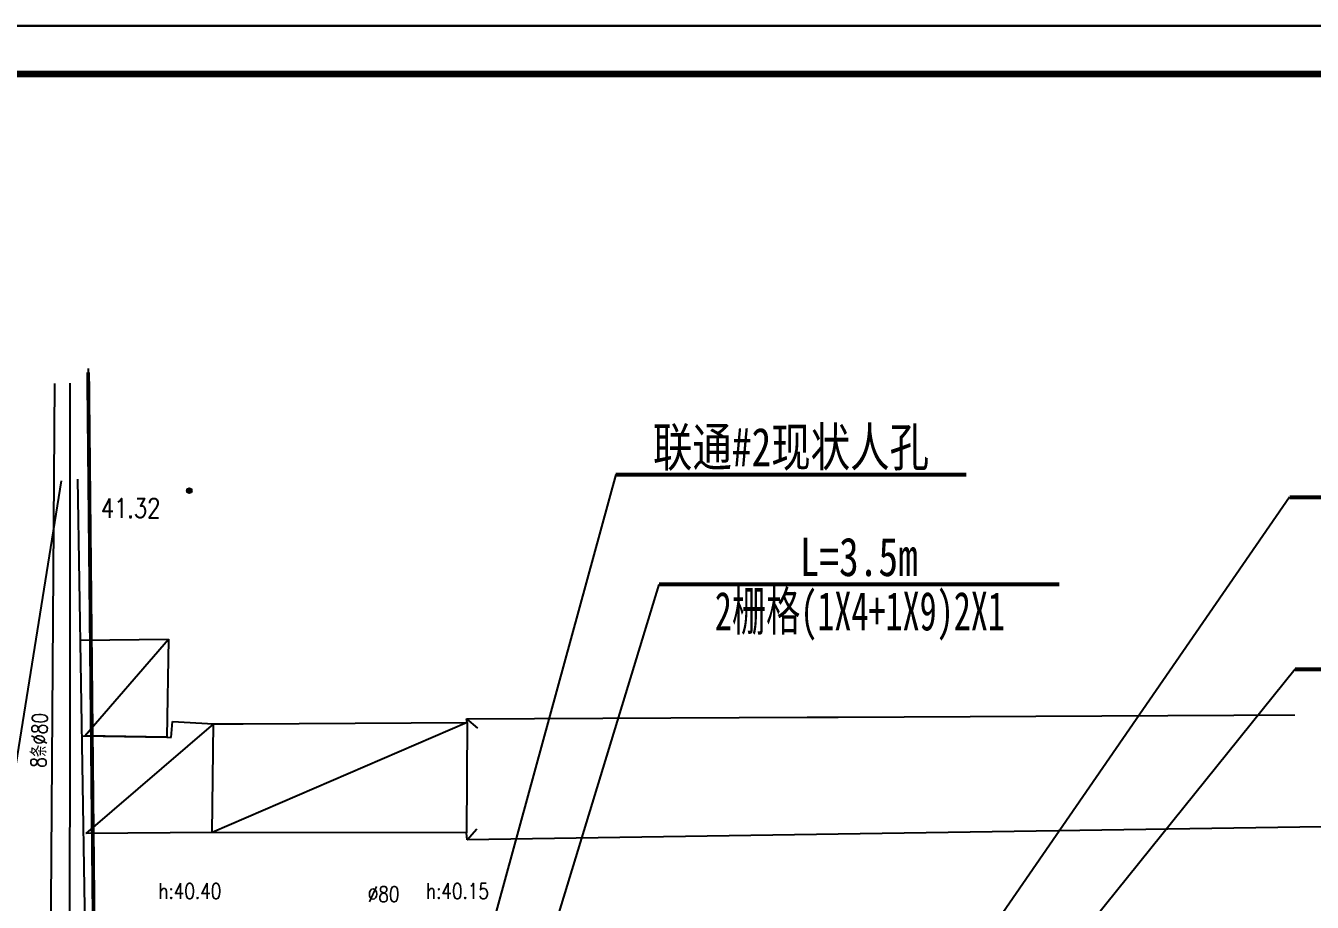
# Model space of a CAD drawing. Header units: inches. Extents: x 505347 to 508499, y 312634 to 313316.
# Drawn here: x 505519.5 to 505586.2, y 312913 to 312958.4 of the extents above; entities that cross this region are included whole.
import ezdxf
from ezdxf.enums import TextEntityAlignment as Align
from ezdxf.lldxf.tags import DXFTag

# ---------------------------------------------------------------- set-up
doc = ezdxf.new("R2010")
doc.units = ezdxf.units.IN
doc.header["$LTSCALE"] = 0.5
doc.header["$MEASUREMENT"] = 0
for name, color, linetype in [('BJ02', 7, 'Continuous'), ('BJ08', 7, 'Continuous'), ('BZ', 2, 'Continuous'), ('公安交通管线', 163, 'Continuous'), ('各家需求标注', 6, 'Continuous'), ('燃气注记', 6, 'Continuous'), ('燃气高程表', 6, 'Continuous'), ('电信规划位置', 1, 'Continuous'), ('电力注记', 1, 'Continuous'), ('电力管线', 1, 'Continuous'), ('道路红线', 1, 'Continuous')]:
    doc.layers.add(name, color=color, linetype=linetype)
doc.styles.add('HZ', font='simplex.shx', dxfattribs={"bigfont": 'hztxt'})
doc.styles.get("Standard").update_dxf_attribs({"font": 'txt.shx', "bigfont": 'hztxt.shx'})
doc.styles.add('粗宋', font='', dxfattribs={"width": 0.75})
doc.styles.get('粗宋').set_extended_font_data('SimSun')
tags = doc.linetypes.add('DL', pattern='A,15,-4.925,[130,ltypeshp.shx,S=0.5,R=330,X=-0.15,Y=0.433],0,[130,ltypeshp.shx,S=0.4,R=90,X=0,Y=0],-0.15,[130,ltypeshp.shx,S=0.5,R=150,X=0,Y=-0.433],-4.925,15', length=40).pattern_tags.tags
tags[32:33] = [DXFTag(74, 4), DXFTag(75, 0), DXFTag(340, '0'), DXFTag(46, 1.0), DXFTag(50, 0.0), DXFTag(44, 0.0), DXFTag(45, 0.0)]
tags[30:31] = [DXFTag(74, 4), DXFTag(75, 0), DXFTag(340, '0'), DXFTag(46, 1.0), DXFTag(50, 0.0), DXFTag(44, 0.0), DXFTag(45, 0.0)]
tags[4:5] = [DXFTag(74, 4), DXFTag(75, 0), DXFTag(340, '0'), DXFTag(46, 1.0), DXFTag(50, 0.0), DXFTag(44, 0.0), DXFTag(45, 0.0)]

# ---------------------------------------------------------------- blocks, each defined once
blk = doc.blocks.new('B8211')
blk.add_hatch(color=256).paths.add_polyline_path([(0.25, 0, 1), (-0.25, 0, 1)])
blk.add_circle((0, 0), 0.25)
blk = doc.blocks.new('831')
for radius in [0.25, 0.15, 0.05]:
    blk.add_circle((0, 0), radius)
blk = doc.blocks.new('111111')
for p, q in [((518331.076, 303651.061), (518751.076, 303651.061)), ((518751.076, 303651.061), (518331.076, 303651.061))]:
    blk.add_line(p, q)
at = {"const_width": 0.35}
blk.add_lwpolyline([(518343.576, 303648.561), (518748.576, 303648.561), (518748.576, 303505.111), (518343.576, 303505.111)], close=True, dxfattribs=at)
blk = doc.blocks.new('A$C23F021E1')
at = {"color": 255}
blk.add_wipeout([(0, 6.569), (20.762, 6.569), (20.762, 0), (0, 0)], dxfattribs=at).dxf.layer = 'BZ'
at = {"layer": 'BZ', "color": 0, "const_width": 0.2}
blk.add_lwpolyline([(0, 3.285), (20.762, 3.285)], dxfattribs=at)
at = {"layer": 'BZ', "style": '粗宋', "width": 0.75, "flags": 8}
for tag, p in [('X=', (10.365, 3.712)), ('Y=', (10.426, 0.898))]:
    blk.add_attdef(tag, text='', height=2, dxfattribs=at).set_placement(p, align=Align.CENTER)
blk = doc.blocks.new('A$C463E76B2')
at = {"color": 255}
blk.add_wipeout([(0, 3.692), (18.176, 3.692), (18.176, 0), (0, 0)], dxfattribs=at).dxf.layer = 'BZ'
at = {"layer": 'BZ', "color": 0, "const_width": 0.2}
blk.add_lwpolyline([(0, 0.407), (18.176, 0.407)], dxfattribs=at)
at = {"layer": 'BZ', "style": '粗宋', "width": 0.75, "flags": 8}
blk.add_attdef('X=', text='', height=2, dxfattribs=at).set_placement((9.088, 0.834), align=Align.CENTER)

msp = doc.modelspace()

# ---------------------------------------------------------------- linework, layer by layer
at = {"layer": 'BJ02', "linetype": 'Continuous'}
for p, q in [((505522.3, 312926.559), (505526.866, 312926.605)), ((505522.535, 312921.592), (505526.866, 312926.605)), ((505526.866, 312926.605), (505526.783, 312921.523)), ((505529.201, 312922.217), (505522.587, 312916.53)), ((505527.01, 312921.519), (505527.073, 312922.344)), ((505527.073, 312922.344), (505529.201, 312922.217)), ((505529.136, 312916.597), (505529.201, 312922.217)), ((505529.201, 312922.217), (505530.729, 312922.224)), ((505530.729, 312922.224), (505542.347, 312922.281)), ((505542.347, 312922.281), (505542.314, 312916.565)), ((505542.315, 312922.472), (505559.983, 312922.558)), ((505542.315, 312922.472), (505542.889, 312921.989)), ((505542.347, 312922.281), (505542.315, 312922.472)), ((505559.983, 312922.558), (505561.592, 312922.566)), ((505522.38, 312921.595), (505526.783, 312921.523)), ((505526.783, 312921.523), (505522.535, 312921.592)), ((505526.783, 312921.523), (505527.01, 312921.519)), ((505542.345, 312916.216), (505542.847, 312916.773)), ((505529.136, 312916.597), (505522.587, 312916.53)), ((505542.314, 312916.565), (505529.136, 312916.597)), ((505529.136, 312916.597), (505529.136, 312916.597)), ((505542.345, 312916.216), (505542.314, 312916.565)), ((505542.314, 312916.565), (505542.314, 312916.565)), ((505561.593, 312916.509), (505542.345, 312916.216))]:
    msp.add_line(p, q, dxfattribs=at)
at = {"layer": 'BJ02', "linetype": 'Continuous', "elevation": 41.124}
msp.add_lwpolyline([(505516.402, 312904.249), (505521.319, 312934.81)], dxfattribs=at)
at = {"layer": 'BJ02'}
for points in [[(505522.677, 312903.18), (505522.165, 312934.907)], [(505542.347, 312922.281), (505529.136, 312916.597)]]:
    msp.add_lwpolyline(points, dxfattribs=at)
at = {"layer": 'BJ02', "linetype": 'Continuous'}
msp.add_lwpolyline([(505561.592, 312922.566), (505592.354, 312922.717), (505607.123, 312922.789), (505607.186, 312917.2), (505561.593, 312916.509)], dxfattribs=at)
at = {"layer": '公安交通管线'}
msp.add_lwpolyline([(505521.741, 312893.832), (505521.775, 312939.874)], dxfattribs=at)
at = {"layer": '电力管线', "linetype": 'DL'}
msp.add_lwpolyline([(505520.946, 312939.863), (505520.656, 312898.282)], dxfattribs=at)
at = {"layer": '道路红线'}
msp.add_line((505522.697, 312940.641), (505523.119, 312898.565), dxfattribs=at)

# ---------------------------------------------------------------- block references
msp.add_blockref('111111', (-12917.139, 9307.337, 82.3))
at = {"layer": 'BJ08', "xscale": 0.5, "yscale": 0.5, "zscale": 0.5}
msp.add_blockref('B8211', (505527.945, 312934.306, 41.784), dxfattribs=at)
at = {"layer": 'BJ08', "linetype": 'Continuous', "xscale": 0.5, "yscale": 0.5, "zscale": 0.5}
msp.add_blockref('831', (505565.477, 312928.798, 41.07), dxfattribs=at)

# ---------------------------------------------------------------- texts
at = {"layer": 'BJ08', "linetype": 'Continuous', "width": 0.8}
for s, p in [('41.32', (505523.357, 312932.903)), ('41.07', (505566.409, 312928.553))]:
    msp.add_text(s, height=1, dxfattribs=at).set_placement(p)
at = {"layer": '燃气注记', "style": 'HZ', "width": 0.8}
msp.add_text('%%c80', height=0.8, rotation=359.53572, dxfattribs=at).set_placement((505538.02, 312913.393), align=Align.MIDDLE)
at = {"layer": '燃气高程表', "style": 'HZ', "width": 0.8}
for s, p in [('h:40.40', (505526.344, 312913.156)), ('h:40.15', (505540.219, 312913.155))]:
    msp.add_text(s, height=0.8, dxfattribs=at).set_placement(p)
at = {"layer": '电力注记', "style": 'HZ', "width": 0.8}
msp.add_text('8条%%c80', height=0.8, rotation=88.19592, dxfattribs=at).set_placement((505520.518, 312919.935))

# ---------------------------------------------------------------- next in the draw order: block references
at = {"layer": '各家需求标注', "color": 1, "linetype": 'Continuous'}
ref = msp.add_blockref('A$C463E76B2', (505550.056, 312934.731), dxfattribs=at)
ref.add_attrib('X=', '联通#2现状人孔', dxfattribs={"layer": 'BZ', "color": 3, "height": 2, "style": '粗宋', "width": 0.75, "flags": 8}).set_placement((505559.144, 312935.565), align=Align.CENTER)
at = {"layer": '电信规划位置', "linetype": 'Continuous'}
ref = msp.add_blockref('A$C23F021E1', (505584.999, 312930.675), dxfattribs=at)
ref.add_attrib('X=', '育慧东路300型', dxfattribs={"layer": 'BZ', "color": 0, "height": 2, "style": '粗宋', "width": 0.75, "flags": 8}).set_placement((505595.364, 312934.386), align=Align.CENTER)
ref.add_attrib('Y=', '#1(公话)', dxfattribs={"layer": 'BZ', "color": 0, "height": 2, "style": '粗宋', "width": 0.65, "flags": 8}).set_placement((505595.424, 312931.573), align=Align.CENTER)
ref = msp.add_blockref('A$C23F021E1', (505552.291, 312926.165), dxfattribs=at)
ref.add_attrib('X=', 'L=3.5m', dxfattribs={"layer": 'BZ', "color": 0, "height": 2, "style": '粗宋', "width": 0.75, "flags": 8}).set_placement((505562.656, 312929.877), align=Align.CENTER)
ref.add_attrib('Y=', '2栅格(1X4+1X9)2X1', dxfattribs={"layer": 'BZ', "color": 0, "height": 2, "style": '粗宋', "width": 0.65, "flags": 8}).set_placement((505562.716, 312927.064), align=Align.CENTER)
ref = msp.add_blockref('A$C23F021E1', (505585.281, 312921.761), dxfattribs=at)
ref.add_attrib('X=', 'L=4.5m ', dxfattribs={"layer": 'BZ', "color": 0, "height": 2, "style": '粗宋', "width": 0.75, "flags": 8}).set_placement((505595.646, 312925.472), align=Align.CENTER)
ref.add_attrib('Y=', '1孔φ50/42硅芯管', dxfattribs={"layer": 'BZ', "color": 0, "height": 2, "style": '粗宋', "width": 0.65, "flags": 8}).set_placement((505595.706, 312922.659), align=Align.CENTER)

# ---------------------------------------------------------------- next in the draw order: linework, layer by layer
for p, q in [((505550.056, 312935.138), (505528.79, 312857.421, 41.17)), ((505584.999, 312933.959), (505548.204, 312880.687)), ((505552.291, 312929.45), (505529.923, 312856.199)), ((505585.281, 312925.045), (505548.774, 312879.778))]:
    msp.add_line(p, q)
at = {"color": 1, "const_width": 0.2}
msp.add_lwpolyline([(505522.699, 312940.44), (505523.119, 312898.565), (505541.113, 312895.944), (505546.986, 312895.276), (505568.129, 312893.628), (505599.214, 312893.145), (505657.3, 312893.145), (505705.46, 312893.145), (505705.925, 312955.899)], dxfattribs=at)

doc.saveas('drawing.dxf')
